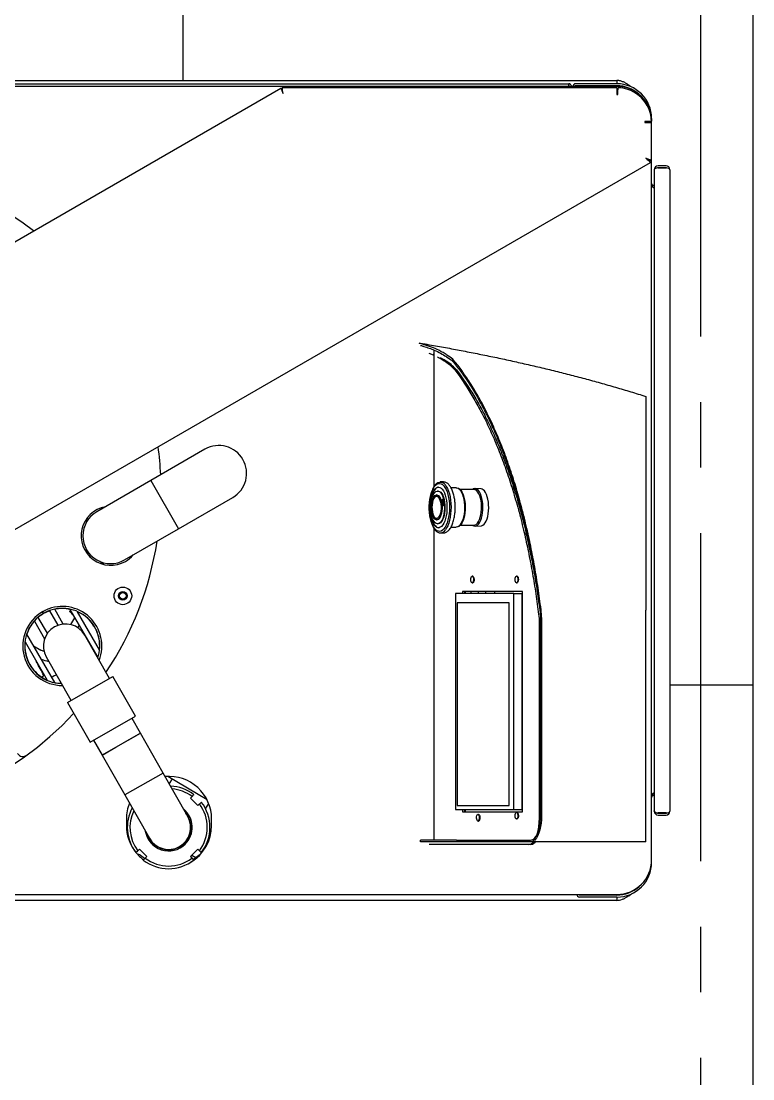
# Model space of a CAD drawing. Header units: millimetres. Extents: x 933584 to 974011, y 4545988 to 4553664.
# Drawn here: x 954686.1 to 954741.8, y 4549353.8 to 4549434.4 of the extents above; entities that cross this region are included whole.
import ezdxf

# ---------------------------------------------------------------- set-up
doc = ezdxf.new("R2010")
doc.units = ezdxf.units.MM
doc.linetypes.add('568_AVN_KES_01$0$HIDDEN', pattern=[0.375, 0.25, -0.125])
doc.linetypes.add('CENTER', pattern=[2, 1.25, -0.25, 0.25, -0.25])
doc.layers.get('0').update_dxf_attribs({"color": 255})
for name, color, linetype in [('0-CSX-CXS_20', 14, 'CENTER'), ('0-HSL-SLD', 252, 'Continuous'), ('0-LNS-SPL', 13, '568_AVN_KES_01$0$HIDDEN'), ('0-TXT-NRS', 6, 'Continuous')]:
    doc.layers.add(name, color=color, linetype=linetype)

# ---------------------------------------------------------------- blocks, each defined once
blk = doc.blocks.new('ZVBXCB')
at = {"layer": '0-CSX-CXS_20', "ltscale": 20}
blk.add_lwpolyline([(933137.86, 4549835.401), (933137.86, 4548420.651)], dxfattribs=at)
blk = doc.blocks.new('cbxcbb')
at = {"layer": '0-HSL-SLD', "linetype": 'Continuous'}
for p, q in [((954698.4, 4547429.911), (954698.4, 4547444.8)), ((954735.526, 4547383.84), (954741.846, 4547383.84))]:
    blk.add_line(p, q, dxfattribs=at)

msp = doc.modelspace()

# ---------------------------------------------------------------- linework, layer by layer
at = {"layer": '0-HSL-SLD'}
msp.add_lwpolyline([(953983.846, 4549757.55), (954103.846, 4549757.55), (954103.846, 4549761.551), (954301.845, 4549761.551), (954301.845, 4549762.535), (954741.846, 4549762.535), (954741.846, 4549377.441), (954741.846, 4549377.441), (954741.846, 4549023.704), (954741.846, 4549023.704), (954741.846, 4549023.704), (954741.846, 4549023.704), (954741.846, 4549023.704), (954741.846, 4549023.704), (954630.955, 4549064.684), (954330.847, 4549175.589), (954361.945, 4549261.112), (954361.945, 4549617.464), (953983.846, 4549617.464)], close=True, dxfattribs=at)
at = {"layer": '0-LNS-SPL', "linetype": 'ByBlock', "ltscale": 0.5}
msp.add_lwpolyline([(953983.846, 4549716.551), (953983.846, 4549757.55), (954103.846, 4549757.55), (954103.846, 4549791.551), (954301.845, 4549791.551), (954301.845, 4549762.535), (954741.846, 4549762.535), (954741.846, 4549120.535)], dxfattribs=at)
at = {"layer": '0-TXT-NRS'}
for p, q in [((954655.283, 4549429.911), (954731.476, 4549429.911)), ((954731.476, 4549429.911), (954731.476, 4549429.661)), ((954731.476, 4549429.461), (954648.235, 4549429.461)), ((954659.063, 4549429.661), (954727.813, 4549429.661)), ((954666.976, 4549406.888), (954705.86, 4549429.338)), ((954705.86, 4549429.338), (954705.935, 4549429.208)), ((954731.476, 4549429.361), (954705.945, 4549429.361)), ((954705.945, 4549429.361), (954705.945, 4549429.211)), ((954727.813, 4549429.511), (954727.813, 4549429.661)), ((954731.476, 4549429.661), (954728.326, 4549429.661)), ((954731.476, 4549429.511), (954728.326, 4549429.511)), ((954731.476, 4549429.511), (954731.476, 4549429.461)), ((954731.476, 4549429.361), (954731.476, 4549428.911)), ((954731.551, 4549429.36), (954731.546, 4549429.21)), ((954731.551, 4549428.836), (954731.551, 4549429.36)), ((954731.476, 4549428.911), (954731.476, 4549428.836)), ((954731.476, 4549428.836), (954731.551, 4549428.836)), ((954734.125, 4549426.786), (954733.601, 4549426.786)), ((954733.601, 4549426.786), (954733.601, 4549426.711)), ((954733.601, 4549426.711), (954733.676, 4549426.711)), ((954733.676, 4549426.711), (954734.126, 4549426.711)), ((954733.975, 4549426.782), (954734.125, 4549426.786)), ((954734.126, 4549427.011), (954734.126, 4549426.811)), ((954734.126, 4549426.711), (954734.126, 4549426.811)), ((954734.126, 4549423.81), (954734.126, 4549426.711)), ((954676.476, 4549390.434), (954734.046, 4549423.672)), ((954734.046, 4549423.672), (954733.971, 4549423.802)), ((954734.126, 4549423.81), (954733.976, 4549423.81)), ((954734.126, 4549370.511), (954734.126, 4549423.81)), ((954735.226, 4549423.411), (954734.626, 4549423.411)), ((954734.326, 4549423.111), (954734.328, 4549423.111)), ((954734.326, 4549423.093), (954734.326, 4549423.111)), ((954734.326, 4549423.093), (954734.326, 4549374.229)), ((954735.226, 4549423.261), (954734.626, 4549423.261)), ((954734.626, 4549423.243), (954735.226, 4549423.243)), ((954735.526, 4549423.111), (954735.526, 4549374.211)), ((954734.326, 4549421.911), (954734.276, 4549421.911)), ((954734.326, 4549421.761), (954734.276, 4549421.761)), ((954734.276, 4549421.743), (954734.326, 4549421.743)), ((954717.545, 4549408.998), (954717.465, 4549409.031)), ((954717.545, 4549398.966), (954717.545, 4549409.356)), ((954718.952, 4549408.525), (954718.98, 4549408.659)), ((954719.118, 4549407.845), (954719.501, 4549407.337)), ((954719.254, 4549407.845), (954719.541, 4549407.483)), ((954719.501, 4549407.337), (954720.029, 4549406.528)), ((954719.541, 4549407.483), (954720.165, 4549406.528)), ((954700.066, 4549401.797), (954695.943, 4549399.417)), ((954695.943, 4549399.417), (954691.821, 4549397.037)), ((954695.943, 4549399.417), (954698.063, 4549395.745)), ((954718.246, 4549399.304), (954718.01, 4549399.304)), ((954718.246, 4549399.304), (954718.257, 4549399.303)), ((954723.435, 4549399.518), (954723.402, 4549399.518)), ((954723.492, 4549399.45), (954723.435, 4549399.518)), ((954723.657, 4549398.727), (954723.492, 4549399.45)), ((954717.84, 4549398.614), (954717.803, 4549398.614)), ((954719.228, 4549398.864), (954718.832, 4549398.864)), ((954719.471, 4549398.76), (954719.398, 4549398.808)), ((954720.588, 4549398.724), (954719.518, 4549398.724)), ((954721.119, 4549398.78), (954720.666, 4549398.798)), ((954723.574, 4549399.089), (954723.601, 4549399.101)), ((954723.601, 4549399.101), (954723.626, 4549399.132)), ((954723.601, 4549399.101), (954723.696, 4549398.684)), ((954723.676, 4549398.665), (954723.736, 4549398.72)), ((954698.063, 4549395.745), (954702.186, 4549398.125)), ((954717.753, 4549398.314), (954717.725, 4549398.314)), ((954718.17, 4549397.973), (954718.128, 4549397.906)), ((954718.187, 4549397.605), (954718.167, 4549397.591)), ((954718.167, 4549397.591), (954718.224, 4549397.493)), ((954718.216, 4549397.973), (954718.17, 4549397.973)), ((954718.224, 4549397.493), (954718.236, 4549397.637)), ((954718.236, 4549397.637), (954718.282, 4549397.637)), ((954718.269, 4549397.493), (954718.282, 4549397.637)), ((954717.299, 4549397.146), (954717.286, 4549397.002)), ((954717.344, 4549397.068), (954717.299, 4549397.146)), ((954717.335, 4549397.146), (954717.299, 4549397.146)), ((954717.335, 4549397.034), (954717.348, 4549397.042)), ((954717.349, 4549397.034), (954717.335, 4549397.034)), ((954718.269, 4549397.493), (954718.224, 4549397.493)), ((954724.251, 4549396.932), (954724.168, 4549396.957)), ((954724.184, 4549396.894), (954724.268, 4549396.869)), ((954717.352, 4549396.666), (954717.394, 4549396.733)), ((954717.398, 4549396.666), (954717.352, 4549396.666)), ((954717.425, 4549396.733), (954717.394, 4549396.733)), ((954717.398, 4549396.666), (954717.412, 4549396.689)), ((954717.725, 4549396.414), (954717.753, 4549396.414)), ((954717.803, 4549396.114), (954717.84, 4549396.114)), ((954719.398, 4549395.919), (954719.471, 4549395.967)), ((954719.529, 4549396.013), (954720.588, 4549396.013)), ((954720.666, 4549395.939), (954721.119, 4549395.957)), ((954724.33, 4549396.634), (954724.248, 4549396.634)), ((954724.341, 4549396.263), (954724.417, 4549396.263)), ((954693.941, 4549393.365), (954698.063, 4549395.745)), ((954717.545, 4549372.011), (954717.545, 4549395.76)), ((954718.01, 4549395.424), (954718.246, 4549395.424)), ((954718.832, 4549395.864), (954719.228, 4549395.864)), ((954724.541, 4549395.734), (954724.474, 4549395.734)), ((954724.491, 4549395.664), (954724.557, 4549395.664)), ((954724.561, 4549395.377), (954724.581, 4549395.364)), ((954724.619, 4549395.4), (954724.57, 4549395.336)), ((954724.579, 4549395.292), (954724.639, 4549395.315)), ((954724.617, 4549395.411), (954724.581, 4549395.364)), ((954720.484, 4549392.121), (954720.438, 4549392.121)), ((954723.865, 4549392.121), (954723.819, 4549392.121)), ((954725.274, 4549392.021), (954725.228, 4549392.021)), ((954720.438, 4549391.621), (954720.484, 4549391.621)), ((954723.819, 4549391.621), (954723.865, 4549391.621)), ((954725.278, 4549391.721), (954725.326, 4549391.721)), ((954725.314, 4549391.503), (954725.361, 4549391.503)), ((954719.175, 4549390.803), (954719.175, 4549374.333)), ((954723.612, 4549390.803), (954719.175, 4549390.803)), ((954724.278, 4549390.968), (954719.714, 4549390.968)), ((954719.714, 4549390.968), (954719.714, 4549390.803)), ((954719.85, 4549390.968), (954719.85, 4549390.803)), ((954719.913, 4549390.968), (954719.913, 4549390.803)), ((954720.357, 4549390.803), (954720.357, 4549390.968)), ((954720.906, 4549390.968), (954720.906, 4549390.803)), ((954721.477, 4549390.803), (954721.477, 4549390.968)), ((954722.153, 4549390.968), (954722.153, 4549390.803)), ((954723.612, 4549374.333), (954723.612, 4549390.803)), ((954723.612, 4549390.803), (954724.247, 4549390.803)), ((954724.247, 4549374.333), (954724.247, 4549390.803)), ((954724.247, 4549390.703), (954724.278, 4549390.703)), ((954724.278, 4549374.168), (954724.278, 4549390.968)), ((954725.396, 4549391.003), (954725.432, 4549391.003)), ((954689.269, 4549388.475), (954688.621, 4549389.598)), ((954689.776, 4549389.596), (954691.901, 4549385.917)), ((954723.274, 4549390.103), (954719.301, 4549390.103)), ((954719.301, 4549390.103), (954719.301, 4549374.633)), ((954719.311, 4549390.103), (954719.311, 4549374.633)), ((954723.274, 4549374.633), (954723.274, 4549390.103)), ((954725.64, 4549389.496), (954725.607, 4549389.76)), ((954725.701, 4549389.538), (954725.668, 4549389.803)), ((954687.062, 4549388.698), (954687.843, 4549387.344)), ((954688.06, 4549387.769), (954687.357, 4549388.986)), ((954687.761, 4549389.288), (954687.686, 4549389.418)), ((954688.223, 4549389.486), (954688.861, 4549388.381)), ((954689.844, 4549388.433), (954690.146, 4549388.956)), ((954692.027, 4549386.499), (954690.344, 4549389.414)), ((954725.483, 4549389.405), (954725.546, 4549388.903)), ((954725.671, 4549388.903), (954725.546, 4549388.903)), ((954725.546, 4549388.903), (954725.546, 4549373.508)), ((954725.619, 4549389.405), (954725.671, 4549388.992)), ((954725.671, 4549373.861), (954725.671, 4549388.982)), ((954725.734, 4549388.982), (954725.734, 4549373.861)), ((954733.676, 4549373.861), (954733.676, 4549388.982)), ((954689.842, 4549388.434), (954689.876, 4549388.488)), ((954691.594, 4549388.318), (954691.616, 4549388.306)), ((954686.36, 4549387.114), (954688.043, 4549384.199)), ((954688.61, 4549384.017), (954686.486, 4549387.696)), ((954692.781, 4549384.328), (954690.902, 4549387.631)), ((954687.001, 4549386.804), (954687.562, 4549386.48)), ((954687.973, 4549385.965), (954689.851, 4549382.662)), ((954691.892, 4549385.891), (954691.901, 4549385.917)), ((954689.578, 4549382.506), (954693.055, 4549384.484)), ((954694.785, 4549381.441), (954693.055, 4549384.484)), ((954689.578, 4549382.506), (954691.308, 4549379.464)), ((954691.308, 4549379.464), (954694.785, 4549381.441)), ((954695.154, 4549380.156), (954694.511, 4549381.286)), ((954695.154, 4549380.156), (954692.225, 4549378.489)), ((954693.264, 4549379.081), (954695.154, 4549380.156)), ((954696.884, 4549377.113), (954695.154, 4549380.156)), ((954691.582, 4549379.619), (954692.225, 4549378.489)), ((954692.225, 4549378.489), (954693.264, 4549379.081)), ((954692.225, 4549378.489), (954693.955, 4549375.447)), ((954696.884, 4549377.113), (954693.955, 4549375.447)), ((954698.763, 4549373.81), (954696.884, 4549377.113)), ((954700.233, 4549375.064), (954697.245, 4549376.86)), ((954697.56, 4549376.682), (954697.339, 4549376.315)), ((954693.955, 4549375.447), (954695.834, 4549372.144)), ((954699.085, 4549375.325), (954698.963, 4549375.203)), ((954698.963, 4549375.203), (954699.528, 4549374.636)), ((954734.326, 4549375.579), (954734.276, 4549375.579)), ((954734.276, 4549375.561), (954734.326, 4549375.561)), ((954734.276, 4549375.411), (954734.326, 4549375.411)), ((954699.528, 4549374.636), (954699.65, 4549374.758)), ((954700.114, 4549374.39), (954700.354, 4549374.79)), ((954719.175, 4549374.333), (954723.612, 4549374.333)), ((954719.301, 4549374.633), (954723.274, 4549374.633)), ((954719.714, 4549374.333), (954719.714, 4549374.168)), ((954719.714, 4549374.168), (954724.278, 4549374.168)), ((954719.85, 4549374.333), (954719.85, 4549374.168)), ((954719.913, 4549374.333), (954719.913, 4549374.168)), ((954723.612, 4549374.333), (954724.247, 4549374.333)), ((954724.247, 4549374.433), (954724.278, 4549374.433)), ((954734.326, 4549374.211), (954734.326, 4549374.229)), ((954734.326, 4549374.211), (954734.328, 4549374.211)), ((954694.076, 4549373.611), (954694.076, 4549373.111)), ((954700.576, 4549373.111), (954700.576, 4549373.611)), ((954720.929, 4549373.958), (954720.884, 4549373.958)), ((954720.884, 4549373.458), (954720.929, 4549373.458)), ((954723.865, 4549374.121), (954723.819, 4549374.121)), ((954723.819, 4549373.621), (954723.865, 4549373.621)), ((954735.226, 4549374.079), (954734.626, 4549374.079)), ((954734.626, 4549374.061), (954735.226, 4549374.061)), ((954734.626, 4549373.911), (954735.226, 4549373.911)), ((954700.429, 4549372.145), (954700.349, 4549372.193)), ((954716.501, 4549371.861), (954716.501, 4549372.011)), ((954719.238, 4549372.011), (954716.501, 4549372.011)), ((954719.238, 4549371.861), (954716.501, 4549371.861)), ((954719.238, 4549372.011), (954724.889, 4549372.011)), ((954724.889, 4549371.861), (954719.238, 4549371.861)), ((954724.927, 4549371.861), (954724.889, 4549371.861)), ((954733.676, 4549371.861), (954725.251, 4549371.861)), ((954695.069, 4549371.318), (954694.947, 4549371.196)), ((954695.634, 4549370.752), (954695.069, 4549371.318)), ((954699.524, 4549371.313), (954698.957, 4549370.748)), ((954699.646, 4549371.19), (954699.524, 4549371.313)), ((954719.118, 4549371.668), (954717.157, 4549371.668)), ((954724.769, 4549371.668), (954719.118, 4549371.668)), ((954724.904, 4549371.668), (954724.769, 4549371.668)), ((954695.022, 4549370.896), (954694.947, 4549370.896)), ((954695.512, 4549370.63), (954695.634, 4549370.752)), ((954698.957, 4549370.748), (954699.079, 4549370.625)), ((954699.071, 4549370.861), (954699.379, 4549370.677)), ((954648.235, 4549367.861), (954731.476, 4549367.861)), ((954731.476, 4549367.811), (954728.626, 4549367.811)), ((954731.476, 4549367.861), (954731.476, 4549367.811)), ((954731.476, 4549367.411), (954655.283, 4549367.411)), ((954731.476, 4549367.661), (954728.626, 4549367.661)), ((954731.476, 4549367.661), (954731.476, 4549367.411))]:
    msp.add_line(p, q, dxfattribs=at)
for points in [[(954717.263, 4549396.496), (954717.218, 4549396.728), (954717.188, 4549396.972), (954717.172, 4549397.224), (954717.172, 4549397.479), (954717.186, 4549397.732), (954717.215, 4549397.977), (954717.258, 4549398.21), (954717.315, 4549398.427), (954717.383, 4549398.623), (954717.463, 4549398.795), (954717.552, 4549398.939), (954717.648, 4549399.052), (954717.75, 4549399.132), (954717.856, 4549399.178), (954717.964, 4549399.189), (954718.071, 4549399.164), (954718.176, 4549399.104), (954718.276, 4549399.01), (954718.369, 4549398.884), (954718.455, 4549398.728), (954718.53, 4549398.546), (954718.594, 4549398.341), (954718.645, 4549398.117), (954718.682, 4549397.878), (954718.705, 4549397.629), (954718.714, 4549397.375), (954718.707, 4549397.121), (954718.685, 4549396.872), (954718.649, 4549396.632), (954718.599, 4549396.406), (954718.536, 4549396.199), (954718.462, 4549396.014), (954718.378, 4549395.856), (954718.285, 4549395.727), (954718.185, 4549395.631), (954718.081, 4549395.567), (954717.974, 4549395.539), (954717.866, 4549395.546), (954717.76, 4549395.589), (954717.657, 4549395.666), (954717.56, 4549395.776), (954717.471, 4549395.917), (954717.39, 4549396.087), (954717.321, 4549396.281), (954717.263, 4549396.496)], [(954717.677, 4549399.136), (954717.723, 4549399.18), (954717.83, 4549399.256), (954717.941, 4549399.296), (954718.052, 4549399.301), (954718.164, 4549399.269), (954718.272, 4549399.202), (954718.375, 4549399.101), (954718.472, 4549398.967), (954718.56, 4549398.804), (954718.638, 4549398.613), (954718.704, 4549398.4), (954718.757, 4549398.167), (954718.796, 4549397.919), (954718.821, 4549397.661), (954718.83, 4549397.397), (954718.825, 4549397.132), (954718.804, 4549396.872), (954718.768, 4549396.621), (954718.718, 4549396.384), (954718.655, 4549396.165), (954718.58, 4549395.969), (954718.495, 4549395.798), (954718.4, 4549395.657)], [(954718.445, 4549398.1), (954718.486, 4549397.883), (954718.512, 4549397.654), (954718.523, 4549397.418), (954718.519, 4549397.181), (954718.5, 4549396.949), (954718.465, 4549396.725), (954718.417, 4549396.517), (954718.356, 4549396.329), (954718.284, 4549396.165), (954718.202, 4549396.029), (954718.112, 4549395.924), (954718.016, 4549395.853), (954717.917, 4549395.818), (954717.817, 4549395.818), (954717.717, 4549395.855), (954717.622, 4549395.928), (954717.532, 4549396.033), (954717.45, 4549396.171), (954717.378, 4549396.336), (954717.318, 4549396.525), (954717.27, 4549396.734), (954717.236, 4549396.957), (954717.218, 4549397.19), (954717.214, 4549397.427), (954717.226, 4549397.663), (954717.253, 4549397.892), (954717.294, 4549398.108), (954717.349, 4549398.307), (954717.416, 4549398.483), (954717.493, 4549398.634), (954717.58, 4549398.755), (954717.673, 4549398.843), (954717.77, 4549398.896), (954717.87, 4549398.914), (954717.97, 4549398.895), (954718.068, 4549398.84), (954718.161, 4549398.751), (954718.247, 4549398.629), (954718.324, 4549398.477), (954718.391, 4549398.3), (954718.445, 4549398.1)], [(954717.887, 4549398.913), (954717.833, 4549398.904), (954717.734, 4549398.859), (954717.64, 4549398.78), (954717.552, 4549398.667), (954717.472, 4549398.524), (954717.402, 4549398.353), (954717.344, 4549398.159), (954717.299, 4549397.947), (954717.269, 4549397.721), (954717.253, 4549397.487), (954717.253, 4549397.249), (954717.268, 4549397.015), (954717.298, 4549396.788), (954717.342, 4549396.575), (954717.399, 4549396.381), (954717.469, 4549396.209), (954717.548, 4549396.065), (954717.636, 4549395.951), (954717.731, 4549395.87), (954717.829, 4549395.824), (954717.887, 4549395.814)], [(954717.291, 4549397.057), (954717.285, 4549397.118), (954717.275, 4549397.328), (954717.28, 4549397.54), (954717.3, 4549397.747), (954717.335, 4549397.942), (954717.383, 4549398.121), (954717.443, 4549398.278), (954717.514, 4549398.409), (954717.593, 4549398.51), (954717.677, 4549398.578), (954717.766, 4549398.61), (954717.856, 4549398.607), (954717.944, 4549398.569), (954718.028, 4549398.495), (954718.105, 4549398.389), (954718.174, 4549398.254), (954718.232, 4549398.092), (954718.278, 4549397.91), (954718.311, 4549397.712), (954718.328, 4549397.505), (954718.331, 4549397.293), (954718.318, 4549397.083), (954718.291, 4549396.881), (954718.249, 4549396.693), (954718.195, 4549396.524), (954718.129, 4549396.38), (954718.054, 4549396.264), (954718.054, 4549396.264)], [(954717.84, 4549398.614), (954717.87, 4549398.612), (954717.959, 4549398.582), (954718.044, 4549398.517), (954718.124, 4549398.418), (954718.195, 4549398.29), (954718.256, 4549398.135), (954718.305, 4549397.958)], [(954719.228, 4549398.864), (954719.278, 4549398.859), (954719.374, 4549398.823), (954719.466, 4549398.753), (954719.553, 4549398.651), (954719.632, 4549398.518), (954719.702, 4549398.358), (954719.761, 4549398.175), (954719.807, 4549397.973), (954719.839, 4549397.757), (954719.858, 4549397.531), (954719.861, 4549397.302), (954719.85, 4549397.074), (954719.824, 4549396.852), (954719.784, 4549396.643), (954719.731, 4549396.451), (954719.666, 4549396.28), (954719.591, 4549396.134), (954719.507, 4549396.017), (954719.417, 4549395.932), (954719.323, 4549395.88), (954719.228, 4549395.864)], [(954719.471, 4549398.76), (954719.482, 4549398.753), (954719.571, 4549398.671), (954719.654, 4549398.557), (954719.729, 4549398.413), (954719.793, 4549398.244), (954719.845, 4549398.053), (954719.884, 4549397.844), (954719.909, 4549397.625), (954719.919, 4549397.398), (954719.914, 4549397.171), (954719.893, 4549396.949), (954719.859, 4549396.736), (954719.81, 4549396.54), (954719.75, 4549396.363), (954719.678, 4549396.211), (954719.597, 4549396.088), (954719.509, 4549395.996), (954719.471, 4549395.967)], [(954721.187, 4549398.048), (954721.136, 4549398.236), (954721.073, 4549398.404), (954720.999, 4549398.545), (954720.917, 4549398.658), (954720.828, 4549398.739), (954720.736, 4549398.786), (954720.641, 4549398.798), (954720.547, 4549398.775), (954720.463, 4549398.724)], [(954720.86, 4549396.176), (954720.937, 4549396.294), (954721.005, 4549396.441), (954721.063, 4549396.612), (954721.108, 4549396.802), (954721.14, 4549397.007), (954721.157, 4549397.221), (954721.16, 4549397.439), (954721.147, 4549397.655), (954721.121, 4549397.864), (954721.08, 4549398.06), (954721.027, 4549398.238), (954720.962, 4549398.394), (954720.888, 4549398.523), (954720.806, 4549398.622), (954720.718, 4549398.688), (954720.627, 4549398.721), (954720.588, 4549398.724)], [(954721.119, 4549395.957), (954721.164, 4549395.963), (954721.258, 4549396.002), (954721.349, 4549396.077), (954721.433, 4549396.184), (954721.509, 4549396.323), (954721.575, 4549396.489), (954721.629, 4549396.677), (954721.669, 4549396.884), (954721.694, 4549397.103), (954721.705, 4549397.328), (954721.7, 4549397.555), (954721.68, 4549397.777), (954721.644, 4549397.989), (954721.596, 4549398.184), (954721.534, 4549398.358), (954721.461, 4549398.507), (954721.38, 4549398.626), (954721.291, 4549398.712), (954721.197, 4549398.764), (954721.119, 4549398.78)], [(954717.916, 4549396.528), (954717.844, 4549396.456), (954717.766, 4549396.419), (954717.688, 4549396.418), (954717.61, 4549396.453), (954717.538, 4549396.524), (954717.472, 4549396.627), (954717.416, 4549396.758), (954717.372, 4549396.912), (954717.342, 4549397.084), (954717.326, 4549397.266), (954717.326, 4549397.453), (954717.341, 4549397.635), (954717.37, 4549397.808), (954717.414, 4549397.963), (954717.469, 4549398.095), (954717.535, 4549398.199), (954717.607, 4549398.271), (954717.684, 4549398.309), (954717.763, 4549398.309), (954717.84, 4549398.274), (954717.913, 4549398.203), (954717.979, 4549398.1), (954718.035, 4549397.969), (954718.079, 4549397.815), (954718.109, 4549397.643), (954718.125, 4549397.461), (954718.125, 4549397.274), (954718.11, 4549397.092), (954718.08, 4549396.919), (954718.037, 4549396.764), (954717.981, 4549396.632), (954717.916, 4549396.528)], [(954718.028, 4549397.767), (954718.056, 4549397.603), (954718.07, 4549397.428), (954718.068, 4549397.251), (954718.05, 4549397.078), (954718.018, 4549396.918), (954717.972, 4549396.777), (954717.914, 4549396.662), (954717.848, 4549396.577), (954717.776, 4549396.527), (954717.701, 4549396.514), (954717.627, 4549396.537), (954717.556, 4549396.597), (954717.492, 4549396.69), (954717.438, 4549396.813), (954717.396, 4549396.96), (954717.367, 4549397.124), (954717.353, 4549397.299), (954717.356, 4549397.476), (954717.373, 4549397.649), (954717.406, 4549397.809), (954717.452, 4549397.95), (954717.509, 4549398.065), (954717.575, 4549398.15), (954717.647, 4549398.2), (954717.722, 4549398.213), (954717.796, 4549398.19), (954717.867, 4549398.13), (954717.931, 4549398.037), (954717.985, 4549397.914), (954718.028, 4549397.767)], [(954717.725, 4549398.213), (954717.711, 4549398.211), (954717.638, 4549398.179), (954717.568, 4549398.111), (954717.506, 4549398.011), (954717.454, 4549397.882), (954717.415, 4549397.731), (954717.39, 4549397.564), (954717.38, 4549397.388), (954717.385, 4549397.21), (954717.407, 4549397.04), (954717.442, 4549396.884), (954717.491, 4549396.748), (954717.55, 4549396.64), (954717.618, 4549396.563), (954717.691, 4549396.521), (954717.725, 4549396.514)], [(954717.753, 4549398.314), (954717.79, 4549398.309), (954717.867, 4549398.274), (954717.94, 4549398.203), (954718.006, 4549398.1), (954718.062, 4549397.969), (954718.106, 4549397.815)], [(954718.106, 4549397.815), (954718.136, 4549397.643), (954718.152, 4549397.461), (954718.152, 4549397.274), (954718.137, 4549397.092), (954718.107, 4549396.919), (954718.064, 4549396.764), (954718.009, 4549396.632), (954717.943, 4549396.528), (954717.871, 4549396.456), (954717.794, 4549396.419), (954717.753, 4549396.414)], [(954718.305, 4549397.958), (954718.341, 4549397.763), (954718.362, 4549397.557), (954718.369, 4549397.346), (954718.36, 4549397.135), (954718.336, 4549396.93), (954718.298, 4549396.738), (954718.247, 4549396.564), (954718.184, 4549396.413), (954718.111, 4549396.29), (954718.03, 4549396.197), (954717.944, 4549396.138), (954717.855, 4549396.114), (954717.84, 4549396.114)], [(954720.463, 4549396.013), (954720.483, 4549395.998), (954720.575, 4549395.951), (954720.67, 4549395.939), (954720.764, 4549395.962), (954720.856, 4549396.019), (954720.943, 4549396.11), (954721.022, 4549396.232), (954721.093, 4549396.382), (954721.153, 4549396.556), (954721.2, 4549396.75), (954721.235, 4549396.959), (954721.255, 4549397.179), (954721.26, 4549397.403), (954721.25, 4549397.626), (954721.226, 4549397.843), (954721.187, 4549398.048)], [(954718.054, 4549396.264), (954717.972, 4549396.179), (954717.885, 4549396.129), (954717.796, 4549396.114), (954717.707, 4549396.135), (954717.62, 4549396.191), (954717.539, 4549396.281), (954717.466, 4549396.402), (954717.402, 4549396.551), (954717.365, 4549396.666)], [(954720.518, 4549391.707), (954720.485, 4549391.647), (954720.445, 4549391.622), (954720.405, 4549391.634), (954720.369, 4549391.683), (954720.344, 4549391.76), (954720.333, 4549391.854), (954720.338, 4549391.951), (954720.359, 4549392.035), (954720.391, 4549392.095), (954720.431, 4549392.12), (954720.472, 4549392.108), (954720.508, 4549392.059), (954720.533, 4549391.982), (954720.544, 4549391.888), (954720.538, 4549391.791), (954720.518, 4549391.707)], [(954720.484, 4549392.121), (954720.517, 4549392.108), (954720.553, 4549392.059), (954720.578, 4549391.982), (954720.589, 4549391.888), (954720.584, 4549391.791), (954720.563, 4549391.707)], [(954723.746, 4549392.052), (954723.781, 4549392.104), (954723.822, 4549392.121), (954723.862, 4549392.099), (954723.896, 4549392.043), (954723.918, 4549391.961), (954723.925, 4549391.865), (954723.916, 4549391.769), (954723.892, 4549391.69), (954723.857, 4549391.638), (954723.817, 4549391.621), (954723.776, 4549391.643), (954723.743, 4549391.699), (954723.721, 4549391.781), (954723.714, 4549391.877), (954723.723, 4549391.973), (954723.746, 4549392.052)], [(954723.865, 4549392.121), (954723.867, 4549392.121), (954723.907, 4549392.099), (954723.941, 4549392.043), (954723.963, 4549391.961), (954723.97, 4549391.865), (954723.961, 4549391.769), (954723.937, 4549391.69), (954723.902, 4549391.638), (954723.865, 4549391.621)], [(954720.563, 4549391.707), (954720.531, 4549391.647), (954720.491, 4549391.622), (954720.484, 4549391.621)], [(954687.805, 4549386.379), (954687.741, 4549386.399), (954687.562, 4549386.48)], [(954720.836, 4549373.931), (954720.876, 4549373.957), (954720.917, 4549373.945), (954720.952, 4549373.898), (954720.978, 4549373.821), (954720.989, 4549373.727), (954720.984, 4549373.63), (954720.964, 4549373.545), (954720.931, 4549373.485), (954720.892, 4549373.459), (954720.851, 4549373.47), (954720.815, 4549373.518), (954720.789, 4549373.595), (954720.778, 4549373.689), (954720.783, 4549373.786), (954720.803, 4549373.871), (954720.836, 4549373.931)], [(954720.929, 4549373.958), (954720.962, 4549373.945), (954720.998, 4549373.898), (954721.023, 4549373.821), (954721.034, 4549373.727), (954721.029, 4549373.63), (954721.009, 4549373.545), (954720.977, 4549373.485), (954720.937, 4549373.459), (954720.929, 4549373.458)], [(954723.772, 4549374.094), (954723.811, 4549374.12), (954723.852, 4549374.108), (954723.888, 4549374.061), (954723.913, 4549373.984), (954723.925, 4549373.89), (954723.92, 4549373.793), (954723.899, 4549373.708), (954723.867, 4549373.648), (954723.827, 4549373.622), (954723.786, 4549373.633), (954723.75, 4549373.681), (954723.725, 4549373.758), (954723.714, 4549373.852), (954723.719, 4549373.949), (954723.739, 4549374.034), (954723.772, 4549374.094)], [(954723.865, 4549374.121), (954723.897, 4549374.108), (954723.933, 4549374.061), (954723.959, 4549373.984), (954723.97, 4549373.89), (954723.965, 4549373.793), (954723.945, 4549373.708), (954723.912, 4549373.648), (954723.873, 4549373.622), (954723.865, 4549373.621)], [(954725.734, 4549373.861), (954725.726, 4549373.576), (954725.7, 4549373.297), (954725.658, 4549373.03), (954725.6, 4549372.78), (954725.528, 4549372.551), (954725.443, 4549372.349), (954725.346, 4549372.178), (954725.24, 4549372.042), (954725.127, 4549371.942), (954725.009, 4549371.881), (954724.889, 4549371.861)], [(954724.889, 4549372.011), (954725, 4549372.03), (954725.109, 4549372.086), (954725.214, 4549372.178), (954725.312, 4549372.305), (954725.401, 4549372.463), (954725.48, 4549372.649), (954725.547, 4549372.861), (954725.6, 4549373.092), (954725.639, 4549373.34), (954725.663, 4549373.598), (954725.671, 4549373.861)], [(954695.151, 4549370.849), (954695.448, 4549370.625), (954695.486, 4549370.6)], [(954699.165, 4549370.536), (954699.304, 4549370.625), (954699.6, 4549370.849)]]:
    msp.add_lwpolyline(points, dxfattribs=at)
for radius in [0.672, 0.33, 0.25]:
    msp.add_circle((954693.809, 4549390.623), radius, dxfattribs=at)
for centre, radius, start, end in [((954728.326, 4549429.461), 0.2, 90, 180), ((954728.326, 4549429.461), 0.05, 90, 180), ((954731.476, 4549427.011), 2.65, 0, 90), ((954731.476, 4549427.011), 2.5, 47.0964, 90), ((954731.476, 4549426.811), 2.65, 0, 90), ((954731.476, 4549426.711), 2.65, 1.6218, 88.3782), ((954671.726, 4549398.661), 25, 52.33368, 191.71774), ((954734.626, 4549423.111), 0.3, 90, 180), ((954735.226, 4549423.111), 0.3, 0, 90), ((954734.626, 4549423.111), 0.15, 90, 122.22648), ((954735.226, 4549423.111), 0.15, 58.34681, 90), ((954734.276, 4549422.061), 0.15, 180, 270), ((954734.276, 4549422.061), 0.3, 258.85133, 270), ((954671.726, 4549398.661), 25, 2.73113, 7.66632), ((954701.126, 4549399.961), 2.12, 300, 120), ((954716.255, 4549397.382), 1.945, 6.58476, 15.62719), ((954716.082, 4549397.389), 2.169, 6.57049, 15.62637), ((954716.127, 4549397.389), 2.169, 6.57049, 15.62637), ((954692.881, 4549395.201), 2.25, 100.42816, 300), ((954692.881, 4549395.201), 2.12, 120, 300), ((954719.441, 4549397.25), 2.169, 186.57049, 195.62637), ((954719.268, 4549397.257), 1.945, 186.58476, 195.62719), ((954720.567, 4549396.357), 0.344, 273.46723, 328.30194), ((954718.015, 4549395.876), 0.444, 216.80819, 330.2943), ((954671.726, 4549398.661), 25, 326.28543, 351.11446), ((954692.881, 4549395.201), 2.25, 300, 319.57184), ((954685.747, 4549385.009), 10.375, 50.52707, 52.61261), ((954689.193, 4549386.806), 3.015, 338.52436, 114.28948), ((954689.193, 4549386.806), 2.865, 340.98778, 113.98942), ((954689.193, 4549386.806), 2.85, 78.18969, 101.59152), ((954671.726, 4549398.661), 20.25, 332.89489, 333.24006), ((954721.419, 4549388.986), 4.251, 359.95538, 6.89884), ((954721.138, 4549388.986), 4.596, 359.95537, 6.89885), ((954689.193, 4549386.806), 3.015, 120, 270.29884), ((954689.193, 4549386.806), 2.865, 120, 268.59881), ((954689.193, 4549386.806), 2.85, 138.40848, 161.81031), ((954689.193, 4549386.806), 2.85, 109.89582, 130.10418), ((954682.313, 4549382.202), 10.375, 41.67036, 44.19336), ((954689.193, 4549386.806), 2.85, 353.80555, 66.19445), ((954689.437, 4549386.798), 1.685, 29.6309, 209.6309), ((954671.726, 4549398.661), 21.375, 330.69876, 331.28503), ((954691.686, 4549388.496), 0.2, 179.10026, 242.5), ((954689.193, 4549386.806), 2.85, 173.80555, 246.19445), ((954678.335, 4549380.241), 10.375, 24.50297, 31.18131), ((954691.052, 4549395.583), 10.375, 250.42422, 253.8782), ((954671.726, 4549398.661), 21.375, 318.17715, 318.66701), ((954688.916, 4549383.855), 0.75, 102.30338, 134.20594), ((954689.193, 4549386.806), 2.85, 258.18969, 268.41721), ((954671.726, 4549398.661), 25, 228.28226, 317.16119), ((954686.185, 4549378.883), 0.5, 215, 306.16938), ((954697.326, 4549373.611), 3.25, 0, 95.12635), ((954697.298, 4549372.977), 3.15, 52.2246, 87.29237), ((954697.298, 4549372.977), 2.95, 52.72218, 84.7979), ((954734.276, 4549375.261), 0.15, 90, 180), ((954734.276, 4549375.261), 0.3, 90, 101.14843), ((954697.326, 4549373.611), 3.25, 158.10477, 180), ((954697.298, 4549372.977), 3.15, 151.96943, 217.6339), ((954697.298, 4549372.977), 2.95, 154.4639, 217.13633), ((954697.298, 4549372.977), 1.8, 314.92925, 50.2225), ((954697.298, 4549372.977), 2.95, 322.72218, 37.13633), ((954697.298, 4549372.977), 3.15, 322.2246, 37.6339), ((954734.626, 4549374.211), 0.3, 180, 270), ((954735.226, 4549374.211), 0.3, 270, 0), ((954697.298, 4549372.977), 1.685, 209.6309, 29.6309), ((954697.298, 4549372.977), 1.71, 314.92925, 39.44024), ((954721.805, 4549373.468), 3.742, 345.03127, 0.61894), ((954734.626, 4549374.211), 0.15, 237.77348, 270), ((954735.226, 4549374.211), 0.15, 270, 301.65316), ((954697.326, 4549373.111), 3.25, 180, 216.42067), ((954697.298, 4549372.977), 1.8, 189.0393, 314.92925), ((954697.326, 4549373.111), 3.25, 300.54228, 0), ((954697.298, 4549372.977), 1.71, 199.82155, 314.92925), ((954724.706, 4549372.206), 0.541, 276.5852, 332.75363), ((954724.842, 4549372.206), 0.541, 276.5852, 332.75363), ((954697.326, 4549373.111), 3.25, 219.17931, 233.38743), ((954695.022, 4549370.696), 0.2, 49.85218, 90), ((954697.298, 4549372.977), 3.15, 232.2246, 307.6339), ((954697.298, 4549372.977), 2.95, 232.72218, 307.13633), ((954699.729, 4549370.696), 0.2, 97.69063, 130.14782), ((954731.476, 4549370.511), 2.65, 270, 0), ((954731.476, 4549370.311), 2.65, 270, 0), ((954728.626, 4549367.861), 0.2, 180, 270), ((954728.626, 4549367.861), 0.05, 180, 270), ((954731.476, 4549370.311), 2.5, 270, 312.90362)]:
    msp.add_arc(centre, radius, start, end, dxfattribs=at)
for centre, major_axis, ratio, start_param, end_param in [((954734.626, 4549423.093), (0.3, 0), 0.5, 1.570796, 3.141593), ((954735.226, 4549423.111), (0.3, 0), 0.441074, 0, 1.570796), ((954734.276, 4549422.043), (0, -0.3), 0.5, 4.712389, 6.283185), ((954734.276, 4549375.279), (0, -0.3), 0.5, 3.141593, 4.712389), ((954734.626, 4549374.229), (0.3, 0), 0.5, 3.141593, 4.712389), ((954735.226, 4549374.211), (0.3, 0), 0.441074, 4.712389, 6.283185)]:
    msp.add_ellipse(centre, major_axis=major_axis, ratio=ratio, start_param=start_param, end_param=end_param, dxfattribs=at)
for points, knots in [([(954732.599, 4549429.411), (954732.53, 4549429.459), (954732.39, 4549429.557), (954732.18, 4549429.692), (954731.969, 4549429.802), (954731.735, 4549429.891), (954731.57, 4549429.904), (954731.476, 4549429.911)], [0, 0, 0, 0, 0.1848156, 0.37491, 0.5597257, 0.7498203, 1, 1, 1, 1]), ([(954705.86, 4549429.338), (954705.862, 4549429.333), (954705.865, 4549429.324), (954705.891, 4549429.252), (954705.932, 4549429.146), (954705.978, 4549429.026), (954706.008, 4549428.944), (954706.02, 4549428.911)], [0, 0, 0, 0, 0.210324, 0.421132, 0.63413, 0.849245, 1, 1, 1, 1]), ([(954706.02, 4549428.911), (954706.014, 4549428.945), (954706.003, 4549429.011), (954705.988, 4549429.104), (954705.975, 4549429.185), (954705.962, 4549429.27), (954705.949, 4549429.345), (954705.946, 4549429.356), (954705.945, 4549429.361)], [0, 0, 0, 0, 0.144755, 0.283846, 0.41731, 0.545186, 0.783311, 1, 1, 1, 1]), ([(954733.676, 4549423.978), (954733.714, 4549423.955), (954733.79, 4549423.91), (954733.884, 4549423.857), (954733.943, 4549423.818), (954733.966, 4549423.802), (954733.97, 4549423.802), (954733.971, 4549423.802)], [0, 0, 0, 0, 0.262515, 0.523003, 0.71868, 0.914571, 1, 1, 1, 1]), ([(954733.676, 4549423.978), (954733.715, 4549423.945), (954733.799, 4549423.876), (954733.916, 4549423.783), (954734, 4549423.71), (954734.039, 4549423.675), (954734.044, 4549423.673), (954734.046, 4549423.672)], [0, 0, 0, 0, 0.210878, 0.446946, 0.674964, 0.881904, 1, 1, 1, 1]), ([(954733.976, 4549423.81), (954733.974, 4549423.812), (954733.972, 4549423.815), (954733.95, 4549423.825), (954733.919, 4549423.84), (954733.872, 4549423.865), (954733.793, 4549423.912), (954733.719, 4549423.953), (954733.676, 4549423.978)], [0, 0, 0, 0, 0.131688, 0.258474, 0.381241, 0.500961, 0.706875, 1, 1, 1, 1]), ([(954734.126, 4549423.81), (954734.124, 4549423.812), (954734.119, 4549423.815), (954734.088, 4549423.825), (954734.042, 4549423.84), (954733.971, 4549423.865), (954733.882, 4549423.9), (954733.775, 4549423.94), (954733.711, 4549423.965), (954733.676, 4549423.978)], [0, 0, 0, 0, 0.1363901, 0.2669902, 0.3922154, 0.5125373, 0.714958, 0.8472088, 1, 1, 1, 1]), ([(954716.396, 4549409.899), (954716.496, 4549409.882), (954716.614, 4549409.863), (954716.833, 4549409.826), (954717.353, 4549409.737), (954718.259, 4549409.577), (954719.464, 4549409.355), (954720.667, 4549409.122), (954721.868, 4549408.879), (954723.067, 4549408.625), (954724.263, 4549408.36), (954725.457, 4549408.084), (954726.649, 4549407.797), (954727.837, 4549407.498), (954729.023, 4549407.187), (954730.205, 4549406.865), (954731.375, 4549406.532), (954732.532, 4549406.19), (954733.295, 4549405.953), (954733.676, 4549405.834)], [0, 0, 0, 0, 0.017244, 0.0202, 0.037444, 0.106423, 0.175401, 0.24438, 0.313359, 0.382337, 0.451316, 0.520294, 0.589273, 0.658252, 0.727231, 0.79621, 0.865188, 0.93259, 1, 1, 1, 1]), ([(954718.98, 4549408.659), (954718.83, 4549408.767), (954718.587, 4549408.942), (954718.231, 4549409.17), (954717.844, 4549409.376), (954717.355, 4549409.592), (954716.836, 4549409.769), (954716.51, 4549409.865), (954716.396, 4549409.899)], [0, 0, 0, 0, 0.21734, 0.351521, 0.485688, 0.688013, 0.890278, 1, 1, 1, 1]), ([(954716.51, 4549409.718), (954716.587, 4549409.695), (954716.67, 4549409.67), (954716.892, 4549409.602), (954717.17, 4549409.509), (954717.603, 4549409.337), (954718.046, 4549409.125), (954718.344, 4549408.947), (954718.639, 4549408.748), (954718.8, 4549408.633), (954718.952, 4549408.525)], [0, 0, 0, 0, 0.077952, 0.08384, 0.224884, 0.365937, 0.561772, 0.757646, 0.772804, 1, 1, 1, 1]), ([(954717.149, 4549409.125), (954717.233, 4549409.096), (954717.376, 4549409.047), (954717.495, 4549408.985), (954717.545, 4549408.96)], [0, 0, 0, 0, 0.584133, 1, 1, 1, 1]), ([(954717.793, 4549408.839), (954717.855, 4549408.809), (954718.084, 4549408.701), (954718.423, 4549408.473), (954718.819, 4549408.174), (954719.018, 4549407.955), (954719.118, 4549407.845)], [0, 0, 0, 0, 0.104269, 0.380333, 0.687274, 1, 1, 1, 1]), ([(954719.254, 4549407.845), (954719.151, 4549407.954), (954718.945, 4549408.173), (954718.654, 4549408.386), (954718.376, 4549408.575), (954718.226, 4549408.672), (954718.063, 4549408.752), (954718.041, 4549408.763)], [0, 0, 0, 0, 0.339278, 0.678559, 0.701381, 0.958787, 1, 1, 1, 1]), ([(954718.952, 4549408.525), (954719.156, 4549408.27), (954719.565, 4549407.76), (954719.96, 4549407.184), (954720.361, 4549406.569), (954720.769, 4549405.905), (954721.355, 4549404.832), (954721.915, 4549403.682), (954722.448, 4549402.461), (954722.951, 4549401.174), (954723.434, 4549399.788), (954723.893, 4549398.297), (954724.324, 4549396.699), (954724.713, 4549395.039), (954725.06, 4549393.326), (954725.361, 4549391.57), (954725.53, 4549390.37), (954725.607, 4549389.763), (954725.607, 4549389.76)], [0, 0, 0, 0, 0.065135, 0.130269, 0.130666, 0.200076, 0.269703, 0.339439, 0.409171, 0.478791, 0.548196, 0.623196, 0.698481, 0.773908, 0.849332, 0.924609, 0.999603, 1, 1, 1, 1]), ([(954725.668, 4549389.803), (954725.595, 4549390.349), (954725.449, 4549391.441), (954725.181, 4549393.039), (954724.876, 4549394.617), (954724.529, 4549396.166), (954724.142, 4549397.68), (954723.709, 4549399.173), (954723.229, 4549400.635), (954722.702, 4549402.058), (954722.132, 4549403.418), (954721.522, 4549404.707), (954720.872, 4549405.918), (954720.227, 4549406.972), (954719.597, 4549407.889), (954719.186, 4549408.402), (954718.98, 4549408.659)], [0, 0, 0, 0, 0.06789, 0.135833, 0.203723, 0.27361, 0.343554, 0.413442, 0.488176, 0.562979, 0.637714, 0.715034, 0.792429, 0.86975, 0.934788, 1, 1, 1, 1]), ([(954719.501, 4549407.337), (954719.501, 4549407.376), (954719.501, 4549407.429), (954719.533, 4549407.472), (954719.541, 4549407.483)], [0, 0, 0, 0, 0.733709, 1, 1, 1, 1]), ([(954720.029, 4549406.528), (954720.135, 4549406.363), (954720.453, 4549405.867), (954720.965, 4549404.976), (954721.555, 4549403.83), (954722.114, 4549402.605), (954722.644, 4549401.307), (954723.14, 4549399.938), (954723.602, 4549398.503), (954724.028, 4549397.007), (954724.404, 4549395.504), (954724.733, 4549394.005), (954725.018, 4549392.512), (954725.272, 4549390.98), (954725.413, 4549389.931), (954725.483, 4549389.405)], [0, 0, 0, 0, 0.041119, 0.123517, 0.205915, 0.288316, 0.370716, 0.45298, 0.535383, 0.617787, 0.700051, 0.774606, 0.849161, 0.92447, 1, 1, 1, 1]), ([(954720.165, 4549406.528), (954720.167, 4549406.526), (954720.274, 4549406.361), (954720.592, 4549405.859), (954721.105, 4549404.971), (954721.694, 4549403.824), (954722.253, 4549402.598), (954722.782, 4549401.299), (954723.279, 4549399.93), (954723.74, 4549398.495), (954724.166, 4549396.998), (954724.542, 4549395.497), (954724.869, 4549394), (954725.154, 4549392.511), (954725.406, 4549390.983), (954725.551, 4549389.937), (954725.618, 4549389.408), (954725.619, 4549389.405)], [0, 0, 0, 0, 0.000457, 0.041576, 0.123974, 0.206372, 0.288772, 0.371172, 0.453437, 0.53584, 0.618243, 0.700508, 0.774838, 0.849168, 0.924356, 0.999543, 1, 1, 1, 1]), ([(954733.676, 4549405.834), (954733.676, 4549405.777), (954733.676, 4549405.494), (954733.676, 4549404.964), (954733.676, 4549404.225), (954733.676, 4549403.451), (954733.676, 4549402.644), (954733.676, 4549401.805), (954733.676, 4549400.933), (954733.676, 4549400.031), (954733.676, 4549399.098), (954733.676, 4549398.135), (954733.676, 4549397.145), (954733.676, 4549396.127), (954733.676, 4549395.084), (954733.676, 4549394.016), (954733.676, 4549392.925), (954733.676, 4549391.814), (954733.676, 4549390.686), (954733.676, 4549389.921), (954733.676, 4549389.538)], [0, 0, 0, 0, 0.014495, 0.072483, 0.130471, 0.188497, 0.246524, 0.304512, 0.362502, 0.420491, 0.478481, 0.536471, 0.594461, 0.652452, 0.710443, 0.768434, 0.826425, 0.884417, 0.942208, 1, 1, 1, 1]), ([(954719.152, 4549397.364), (954719.151, 4549397.447), (954719.149, 4549397.565), (954719.137, 4549397.736), (954719.123, 4549397.879), (954719.099, 4549398.044), (954719.068, 4549398.209), (954719.028, 4549398.373), (954718.98, 4549398.531), (954718.924, 4549398.68), (954718.861, 4549398.816), (954718.791, 4549398.94), (954718.713, 4549399.048), (954718.628, 4549399.141), (954718.535, 4549399.216), (954718.433, 4549399.269), (954718.34, 4549399.299), (954718.282, 4549399.3), (954718.261, 4549399.3)], [0, 0, 0, 0, 0.085511, 0.119911, 0.176696, 0.235009, 0.296916, 0.360771, 0.425938, 0.491938, 0.558479, 0.625402, 0.69265, 0.760148, 0.827626, 0.89496, 0.962704, 1, 1, 1, 1]), ([(954717.677, 4549399.132), (954717.666, 4549399.122), (954717.619, 4549399.077), (954717.548, 4549398.976), (954717.463, 4549398.831), (954717.39, 4549398.67), (954717.328, 4549398.497), (954717.276, 4549398.314), (954717.236, 4549398.129), (954717.207, 4549397.95), (954717.19, 4549397.812), (954717.184, 4549397.735), (954717.183, 4549397.713)], [0, 0, 0, 0, 0.036099, 0.162527, 0.287173, 0.409829, 0.530844, 0.64967, 0.764665, 0.870796, 0.963568, 1, 1, 1, 1]), ([(954717.183, 4549397.713), (954717.181, 4549397.689), (954717.174, 4549397.609), (954717.169, 4549397.492), (954717.168, 4549397.4), (954717.168, 4549397.364)], [0, 0, 0, 0, 0.211299, 0.690974, 1, 1, 1, 1]), ([(954717.168, 4549397.364), (954717.17, 4549397.279), (954717.172, 4549397.161), (954717.18, 4549397.028), (954717.186, 4549396.978), (954717.187, 4549396.962)], [0, 0, 0, 0, 0.62375, 0.875926, 1, 1, 1, 1]), ([(954717.187, 4549396.962), (954717.191, 4549396.923), (954717.2, 4549396.828), (954717.222, 4549396.678), (954717.254, 4549396.509), (954717.295, 4549396.342), (954717.345, 4549396.181), (954717.403, 4549396.028), (954717.469, 4549395.886), (954717.545, 4549395.757), (954717.607, 4549395.667), (954717.647, 4549395.626), (954717.655, 4549395.618)], [0, 0, 0, 0, 0.068856, 0.169686, 0.276872, 0.387619, 0.500901, 0.615972, 0.732411, 0.84999, 0.968524, 1, 1, 1, 1]), ([(954718.249, 4549395.427), (954718.261, 4549395.426), (954718.315, 4549395.422), (954718.408, 4549395.448), (954718.522, 4549395.503), (954718.626, 4549395.584), (954718.721, 4549395.688), (954718.807, 4549395.812), (954718.884, 4549395.955), (954718.951, 4549396.113), (954719.009, 4549396.285), (954719.056, 4549396.465), (954719.095, 4549396.654), (954719.121, 4549396.831), (954719.137, 4549396.994), (954719.149, 4549397.165), (954719.151, 4549397.288), (954719.152, 4549397.364)], [0, 0, 0, 0, 0.0215726, 0.0973491, 0.1691996, 0.2436082, 0.3189831, 0.3939235, 0.4679973, 0.5415059, 0.6142994, 0.6858538, 0.7548503, 0.8245267, 0.875152, 0.923759, 1, 1, 1, 1]), ([(954687.686, 4549389.418), (954687.689, 4549389.419), (954687.694, 4549389.423), (954687.739, 4549389.448), (954687.806, 4549389.484), (954687.882, 4549389.522), (954687.933, 4549389.545), (954687.953, 4549389.555)], [0, 0, 0, 0, 0.214462, 0.428927, 0.643297, 0.857297, 1, 1, 1, 1]), ([(954733.676, 4549388.982), (954733.676, 4549389.076), (954733.676, 4549389.264), (954733.676, 4549389.446), (954733.676, 4549389.538)], [0, 0, 0, 0, 0.493982, 1, 1, 1, 1]), ([(954688.028, 4549389.424), (954687.998, 4549389.41), (954687.936, 4549389.382), (954687.856, 4549389.341), (954687.797, 4549389.308), (954687.765, 4549389.29), (954687.762, 4549389.288), (954687.761, 4549389.288)], [0, 0, 0, 0, 0.214363, 0.428759, 0.642545, 0.856599, 1, 1, 1, 1]), ([(954699.228, 4549375.467), (954699.196, 4549375.435), (954699.148, 4549375.387), (954699.1, 4549375.34), (954699.085, 4549375.325)], [0, 0, 0, 0, 0.682977, 1, 1, 1, 1]), ([(954699.65, 4549374.758), (954699.665, 4549374.773), (954699.713, 4549374.821), (954699.761, 4549374.868), (954699.793, 4549374.901)], [0, 0, 0, 0, 0.317023, 1, 1, 1, 1]), ([(954733.676, 4549371.861), (954733.676, 4549371.865), (954733.676, 4549371.874), (954733.676, 4549371.948), (954733.676, 4549372.065), (954733.676, 4549372.236), (954733.676, 4549372.467), (954733.676, 4549372.751), (954733.676, 4549373.07), (954733.676, 4549373.437), (954733.676, 4549373.709), (954733.676, 4549373.861)], [0, 0, 0, 0, 0.101838, 0.20571, 0.307564, 0.411651, 0.527466, 0.647276, 0.753089, 0.862625, 1, 1, 1, 1]), ([(954694.947, 4549371.196), (954694.944, 4549371.193), (954694.896, 4549371.146), (954694.848, 4549371.098), (954694.804, 4549371.054)], [0, 0, 0, 0, 0.066961, 1, 1, 1, 1]), ([(954699.788, 4549371.048), (954699.744, 4549371.092), (954699.697, 4549371.14), (954699.649, 4549371.187), (954699.646, 4549371.19)], [0, 0, 0, 0, 0.933039, 1, 1, 1, 1]), ([(954695.369, 4549370.487), (954695.413, 4549370.532), (954695.461, 4549370.579), (954695.509, 4549370.627), (954695.512, 4549370.63)], [0, 0, 0, 0, 0.933039, 1, 1, 1, 1]), ([(954699.079, 4549370.625), (954699.083, 4549370.622), (954699.13, 4549370.575), (954699.178, 4549370.527), (954699.222, 4549370.483)], [0, 0, 0, 0, 0.066961, 1, 1, 1, 1]), ([(954731.476, 4549367.411), (954731.545, 4549367.415), (954731.685, 4549367.423), (954731.895, 4549367.489), (954732.106, 4549367.588), (954732.341, 4549367.73), (954732.506, 4549367.845), (954732.599, 4549367.911)], [0, 0, 0, 0, 0.184816, 0.37491, 0.559726, 0.74982, 1, 1, 1, 1])]:
    msp.add_open_spline(points, degree=3, knots=knots, dxfattribs=at)
for points in [[(954727.813, 4549429.661), (954727.812, 4549429.658), (954727.808, 4549429.652), (954727.803, 4549429.606), (954727.798, 4549429.54), (954727.794, 4549429.487), (954727.793, 4549429.461)], [(954727.813, 4549429.511), (954727.812, 4549429.51), (954727.808, 4549429.509), (954727.803, 4549429.497), (954727.798, 4549429.481), (954727.794, 4549429.467), (954727.793, 4549429.461)], [(954728.013, 4549429.461), (954728.01, 4549429.487), (954728.004, 4549429.54), (954727.958, 4549429.606), (954727.892, 4549429.652), (954727.839, 4549429.658), (954727.813, 4549429.661)], [(954727.863, 4549429.461), (954727.862, 4549429.467), (954727.861, 4549429.481), (954727.849, 4549429.497), (954727.833, 4549429.509), (954727.82, 4549429.51), (954727.813, 4549429.511)]]:
    msp.add_open_spline(points, degree=3, dxfattribs=at)

# ---------------------------------------------------------------- block references
for name, p in [('ZVBXCB', (21600, 0)), ('cbxcbb', (0, 2000))]:
    msp.add_blockref(name, p)

doc.saveas('drawing.dxf')
